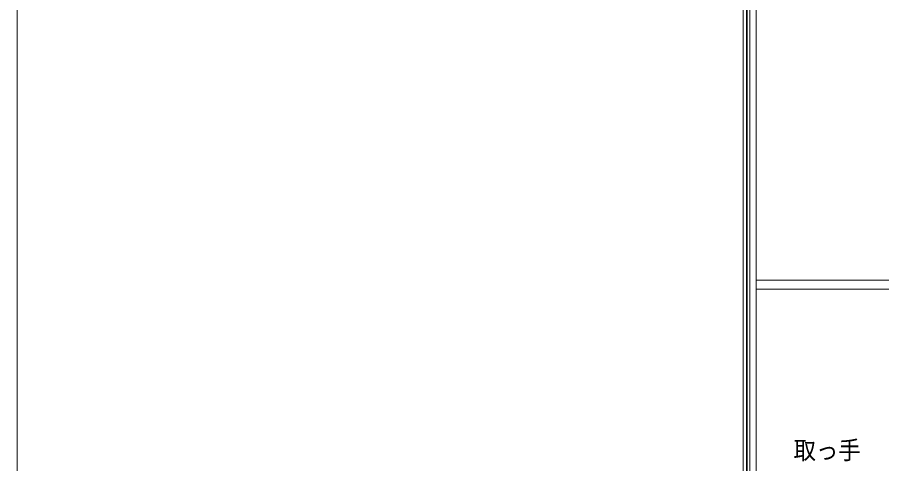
# Model space of a CAD drawing. Units: millimetres, scale not verified. Extents: x -6062 to 6062, y -3045 to 3045.
# Drawn here: x -5788 to -4248, y -737 to 59 of the extents above; entities that cross this region are included whole.
import ezdxf
from ezdxf.enums import TextEntityAlignment as Align

# ---------------------------------------------------------------- set-up
doc = ezdxf.new("R2010")
doc.units = ezdxf.units.MM
doc.header["$LTSCALE"] = 20
for name, color, linetype, lineweight in [('0-3_2寸法-3', 7, 'Continuous', 9), ('0-4_3一般', 7, 'Continuous', 9), ('0-5_1図面枠', 7, 'Continuous', 9)]:
    doc.layers.add(name, color=color, linetype=linetype, lineweight=lineweight)
doc.styles.add('ＭＳ ゴシック', font='')
doc.styles.get('ＭＳ ゴシック').set_extended_font_data('MS Gothic')

# ---------------------------------------------------------------- blocks, each defined once
blk = doc.blocks.new('グループ-73')
at = {"layer": '0-4_3一般'}
blk.add_line((-54000, 8000), (-54000, -39000), dxfattribs=at)
blk = doc.blocks.new('グループ-74')
at = {"layer": '0-4_3一般'}
for p, q in [((-54000, -38740), (-54000, 7100)), ((-53680, -38740), (-53680, 7100)), ((-30320, -8200), (-53680, -8200)), ((-30320, -8520), (-53680, -8520))]:
    blk.add_line(p, q, dxfattribs=at)
blk = doc.blocks.new('グループ-75')
at = {"layer": '0-4_3一般'}
for name in ['グループ-73', 'グループ-74']:
    blk.add_blockref(name, (0, 0), dxfattribs=at)
blk = doc.blocks.new('グループ-95')
at = {"layer": '0-4_3一般'}
for p, q in [((-54140, 8000), (-54140, -39000)), ((-54020, 8000), (-54020, -39000)), ((-53900, -39000), (-53900, 8000))]:
    blk.add_line(p, q, dxfattribs=at)
blk = doc.blocks.new('グループ-99')
at = {"layer": '0-5_1図面枠'}
blk.add_lwpolyline([(-80000, 55400), (80000, 55400), (80000, -55400), (-80000, -55400)], close=True, dxfattribs=at)
blk = doc.blocks.new('図面枠')
at = {"layer": '0-5_1図面枠'}
blk.add_blockref('グループ-99', (0, 0), dxfattribs=at)

msp = doc.modelspace()

# ---------------------------------------------------------------- block references
at = {"layer": '0-4_3一般', "xscale": 0.05, "yscale": 0.05}
for name in ['グループ-75', 'グループ-95']:
    msp.add_blockref(name, (-1787.5, 0), dxfattribs=at)
at = {"layer": '0-5_1図面枠', "xscale": 0.05, "yscale": 0.05}
msp.add_blockref('図面枠', (-1787.5, 0), dxfattribs=at)

# ---------------------------------------------------------------- texts
at = {"layer": '0-3_2寸法-3', "style": 'ＭＳ ゴシック', "width": 0.9}
msp.add_text('取っ手', height=32.55, dxfattribs=at).set_placement((-4404.71, -738.94), align=Align.BOTTOM_LEFT)

doc.saveas('drawing.dxf')
